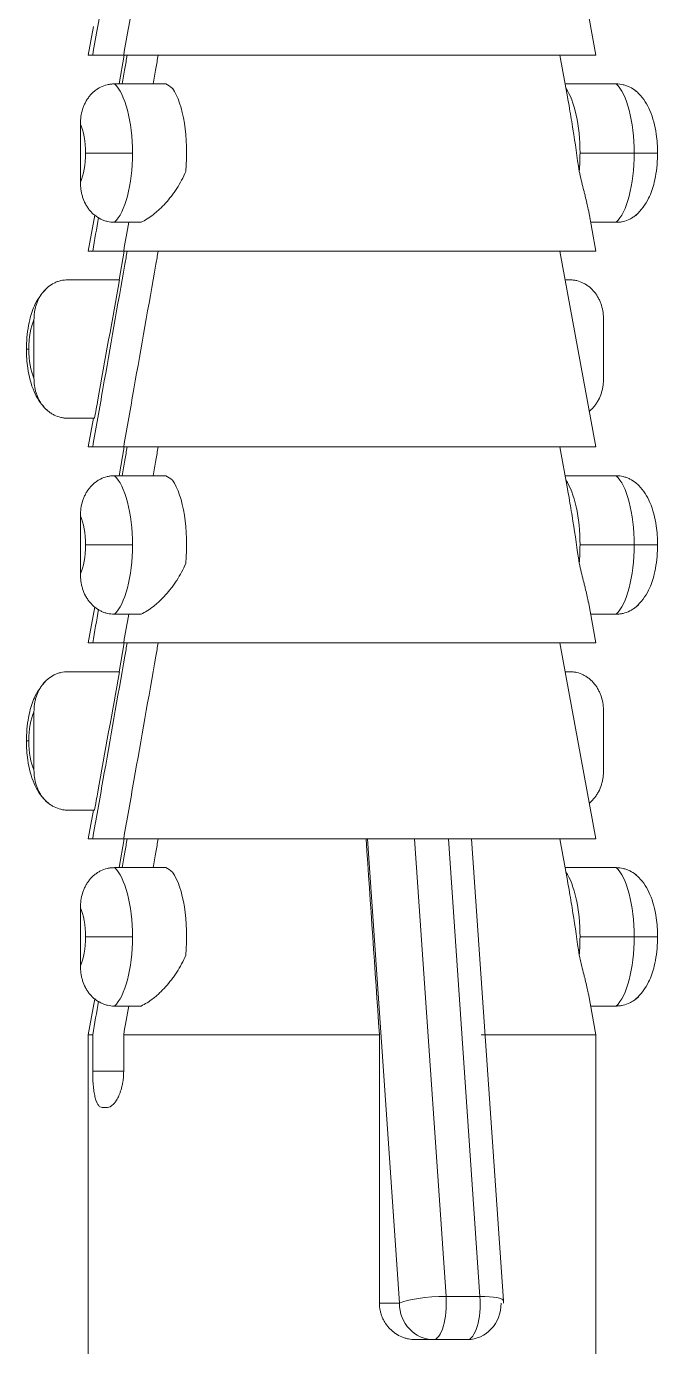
# Model space of a CAD drawing. Header units: millimetres. Extents: x 11618 to 13994, y -5897 to -2537.
# Drawn here: x 12510.62 to 12519.32, y -2768.46 to -2750.27 of the extents above; entities that cross this region are included whole.
import ezdxf

# ---------------------------------------------------------------- set-up
doc = ezdxf.new("R2010")
doc.units = ezdxf.units.MM

msp = doc.modelspace()

# ---------------------------------------------------------------- linework, layer by layer
at = {"linetype": 'Continuous', "lineweight": 18, "extrusion": (-1.22465e-16, -1, 0)}
for p, q in [((12518.466, -2750.666), (12517.966, -2747.966)), ((12511.539, -2750.27), (12511.466, -2750.666)), ((12511.53, -2750.666), (12511.466, -2750.666)), ((12511.53, -2750.666), (12511.957, -2750.666)), ((12511.966, -2750.666), (12511.893, -2751.063)), ((12518.466, -2750.666), (12511.957, -2750.666)), ((12518.072, -2751.241), (12517.966, -2750.666)), ((12511.829, -2751.063), (12512.54, -2751.063)), ((12518.744, -2751.063), (12518.039, -2751.063)), ((12511.361, -2752.416), (12511.361, -2751.616)), ((12518.466, -2753.366), (12518.361, -2752.8)), ((12511.558, -2752.871), (12511.466, -2753.366)), ((12511.829, -2752.97), (12512.197, -2752.97)), ((12518.744, -2752.97), (12518.393, -2752.97)), ((12511.53, -2753.366), (12511.466, -2753.366)), ((12511.53, -2753.366), (12511.957, -2753.366)), ((12511.966, -2753.366), (12511.893, -2753.763)), ((12518.466, -2753.366), (12511.957, -2753.366)), ((12518.466, -2756.066), (12517.966, -2753.366)), ((12511.188, -2753.763), (12511.899, -2753.763)), ((12518.103, -2753.763), (12518.039, -2753.763)), ((12510.721, -2754.316), (12510.721, -2755.116)), ((12518.57, -2754.316), (12518.57, -2755.116)), ((12511.188, -2755.67), (12511.556, -2755.67)), ((12511.539, -2755.67), (12511.466, -2756.066)), ((12511.53, -2756.066), (12511.466, -2756.066)), ((12511.53, -2756.066), (12511.957, -2756.066)), ((12511.966, -2756.066), (12511.893, -2756.463)), ((12518.466, -2756.066), (12511.957, -2756.066)), ((12518.072, -2756.641), (12517.966, -2756.066)), ((12511.829, -2756.463), (12512.54, -2756.463)), ((12518.744, -2756.463), (12518.039, -2756.463)), ((12511.361, -2757.816), (12511.361, -2757.016)), ((12511.558, -2758.271), (12511.466, -2758.766)), ((12518.466, -2758.766), (12518.361, -2758.2)), ((12511.829, -2758.37), (12512.197, -2758.37)), ((12518.744, -2758.37), (12518.393, -2758.37)), ((12511.53, -2758.766), (12511.466, -2758.766)), ((12511.53, -2758.766), (12511.957, -2758.766)), ((12511.966, -2758.766), (12511.893, -2759.163)), ((12518.466, -2758.766), (12511.957, -2758.766)), ((12518.466, -2761.466), (12517.966, -2758.766)), ((12511.188, -2759.163), (12511.899, -2759.163)), ((12518.103, -2759.163), (12518.039, -2759.163)), ((12510.721, -2759.716), (12510.721, -2760.516)), ((12518.57, -2759.716), (12518.57, -2760.516)), ((12511.188, -2761.07), (12511.556, -2761.07)), ((12511.539, -2761.07), (12511.466, -2761.466)), ((12511.53, -2761.466), (12511.466, -2761.466)), ((12511.53, -2761.466), (12511.957, -2761.466)), ((12511.966, -2761.466), (12511.893, -2761.863)), ((12518.466, -2761.466), (12511.957, -2761.466)), ((12517.191, -2767.832), (12516.752, -2761.466)), ((12518.072, -2762.041), (12517.966, -2761.466)), ((12511.829, -2761.863), (12512.54, -2761.863)), ((12518.744, -2761.863), (12518.039, -2761.863)), ((12511.361, -2763.216), (12511.361, -2762.416)), ((12518.466, -2764.166), (12518.361, -2763.6)), ((12511.558, -2763.671), (12511.466, -2764.166)), ((12511.829, -2763.77), (12512.197, -2763.77)), ((12518.744, -2763.77), (12518.393, -2763.77)), ((12511.53, -2764.166), (12511.466, -2764.166)), ((12511.466, -2764.166), (12511.466, -2770.166)), ((12511.53, -2764.166), (12511.53, -2764.666)), ((12511.957, -2764.166), (12515.482, -2764.166)), ((12511.957, -2764.166), (12511.957, -2764.666)), ((12515.482, -2767.866), (12515.482, -2764.166)), ((12516.884, -2764.166), (12518.466, -2764.166)), ((12518.466, -2770.166), (12518.466, -2764.166)), ((12511.732, -2765.166), (12511.661, -2765.166)), ((12516.225, -2768.366), (12515.975, -2768.366)), ((12516.225, -2768.366), (12516.692, -2768.366))]:
    msp.add_line(p, q, dxfattribs=at)
at = {"linetype": 'Continuous', "lineweight": 13, "extrusion": (-1.22465e-16, -1, 0)}
for p, q in [((12512.078, -2752.016), (12511.433, -2752.016)), ((12518.993, -2752.016), (12518.245, -2752.016)), ((12518.993, -2752.016), (12519.315, -2752.016)), ((12510.617, -2754.716), (12510.649, -2754.716)), ((12512.078, -2757.416), (12511.433, -2757.416)), ((12518.993, -2757.416), (12518.245, -2757.416)), ((12518.993, -2757.416), (12519.315, -2757.416)), ((12510.617, -2760.116), (12510.649, -2760.116)), ((12515.758, -2767.866), (12515.316, -2761.466)), ((12515.965, -2761.466), (12516.4, -2767.771)), ((12516.867, -2767.771), (12516.432, -2761.466)), ((12512.078, -2762.816), (12511.433, -2762.816)), ((12518.993, -2762.816), (12518.245, -2762.816)), ((12518.993, -2762.816), (12519.315, -2762.816)), ((12511.53, -2764.666), (12511.957, -2764.666)), ((12516.4, -2767.771), (12516.867, -2767.771)), ((12515.482, -2767.866), (12515.758, -2767.866))]:
    msp.add_line(p, q, dxfattribs=at)
at = {"linetype": 'Continuous', "lineweight": 18}
msp.add_arc((12516.692, -2767.866), 0.5, 0, 3.95, dxfattribs=at)
at = {"linetype": 'Continuous', "lineweight": 13}
for centre, major_axis, ratio, start_param, end_param in [((12511.722, -2752.016), (0, 1), 0.355976, 4.712389, 5.978493), ((12518.637, -2752.016), (0, -1), 0.355976, 1.570796, 2.8369), ((12511.255, -2752.016), (0, -0.5), 0.355976, 1.570796, 2.498092), ((12511.255, -2752.016), (0, -0.5), 0.355976, 0.643501, 1.570796), ((12511.722, -2752.016), (0, 1), 0.355976, 3.446285, 4.712389), ((12518.637, -2752.016), (0, -1), 0.355976, 0.304693, 1.570796), ((12510.827, -2754.716), (0, -0.5), 0.355976, 3.785094, 4.712389), ((12510.827, -2754.716), (0, -0.5), 0.355976, 4.712389, 5.639684), ((12511.722, -2757.416), (0, 1), 0.355976, 4.712389, 5.978493), ((12518.637, -2757.416), (0, -1), 0.355976, 1.570796, 2.8369), ((12511.255, -2757.416), (0, -0.5), 0.355976, 1.570796, 2.498092), ((12511.255, -2757.416), (0, -0.5), 0.355976, 0.643501, 1.570796), ((12511.722, -2757.416), (0, 1), 0.355976, 3.446285, 4.712389), ((12518.637, -2757.416), (0, -1), 0.355976, 0.304693, 1.570796), ((12510.827, -2760.116), (0, -0.5), 0.355976, 3.785094, 4.712389), ((12510.827, -2760.116), (0, -0.5), 0.355976, 4.712389, 5.639684), ((12511.722, -2762.816), (0, 1), 0.355976, 4.712389, 5.978493), ((12518.637, -2762.816), (0, -1), 0.355976, 1.570796, 2.8369), ((12511.255, -2762.816), (0, -0.5), 0.355976, 1.570796, 2.498092), ((12511.255, -2762.816), (0, -0.5), 0.355976, 0.643501, 1.570796), ((12511.722, -2762.816), (0, 1), 0.355976, 3.446285, 4.712389), ((12518.637, -2762.816), (0, -1), 0.355976, 0.304693, 1.570796), ((12516.225, -2767.866), (0.499, 0.034), 0.177949, 1.200653, 2.771449), ((12516.225, -2767.866), (0, 0.5), 0.355976, 3.141593, 4.903982), ((12516.692, -2767.866), (0, -0.5), 0.355976, 0, 1.762389), ((12516.692, -2767.866), (0.499, 0.034), 0.177949, 0.000027, 1.200653), ((12516.225, -2767.866), (0, -0.5), 0.934495, 4.712389, 6.283185)]:
    msp.add_ellipse(centre, major_axis=major_axis, ratio=ratio, start_param=start_param, end_param=end_param, dxfattribs=at)
at = {"linetype": 'Continuous', "lineweight": 18}
for centre, major_axis, ratio, start_param, end_param in [((12512.469, -2752.016), (0, 1), 0.355976, 4.457766, 5.814651), ((12517.89, -2752.016), (0, 1), 0.355976, 4.712389, 5.814651), ((12517.89, -2752.016), (0, 1), 0.355976, 4.457766, 4.712389), ((12512.469, -2757.416), (0, 1), 0.355976, 4.457766, 5.814651), ((12517.89, -2757.416), (0, 1), 0.355976, 4.712389, 5.814651), ((12517.89, -2757.416), (0, 1), 0.355976, 4.457766, 4.712389), ((12512.469, -2762.816), (0, 1), 0.355976, 4.457766, 5.814651), ((12517.89, -2762.816), (0, 1), 0.355976, 4.712389, 5.814651), ((12517.89, -2762.816), (0, 1), 0.355976, 4.457766, 4.712389), ((12516.692, -2767.866), (0, -0.5), 0.934495, 0, 1.570796)]:
    msp.add_ellipse(centre, major_axis=major_axis, ratio=ratio, start_param=start_param, end_param=end_param, dxfattribs=at)
for points, knots in [([(12512.005, -2747.966), (12511.995, -2748.027), (12511.984, -2748.088), (12511.872, -2748.72), (12511.772, -2749.292), (12511.624, -2750.131), (12511.577, -2750.399), (12511.53, -2750.666)], [0, 0, 0, 0, 0.067447, 0.067447, 0.702741, 0.702741, 1, 1, 1, 1]), ([(12512.433, -2747.966), (12512.422, -2748.027), (12512.411, -2748.088), (12512.3, -2748.72), (12512.199, -2749.292), (12512.051, -2750.131), (12512.004, -2750.399), (12511.957, -2750.666)], [0, 0, 0, 0, 0.067447, 0.067447, 0.702741, 0.702741, 1, 1, 1, 1]), ([(12512.005, -2750.666), (12511.995, -2750.727), (12511.984, -2750.788), (12511.961, -2750.92), (12511.948, -2750.991), (12511.936, -2751.063)], [0, 0, 0, 0, 0.459752, 0.459752, 1, 1, 1, 1]), ([(12512.433, -2750.666), (12512.422, -2750.727), (12512.411, -2750.788), (12512.388, -2750.92), (12512.375, -2750.991), (12512.363, -2751.063)], [0, 0, 0, 0, 0.459752, 0.459752, 1, 1, 1, 1]), ([(12511.361, -2751.616), (12511.361, -2751.547), (12511.37, -2751.479), (12511.396, -2751.396), (12511.402, -2751.38), (12511.415, -2751.348), (12511.429, -2751.317), (12511.446, -2751.288), (12511.46, -2751.266), (12511.465, -2751.259), (12511.475, -2751.246), (12511.48, -2751.239), (12511.507, -2751.206), (12511.531, -2751.182), (12511.569, -2751.151), (12511.583, -2751.141), (12511.604, -2751.127), (12511.611, -2751.123), (12511.625, -2751.115), (12511.632, -2751.111), (12511.669, -2751.093), (12511.7, -2751.082), (12511.747, -2751.07), (12511.763, -2751.067), (12511.796, -2751.064), (12511.812, -2751.063), (12511.829, -2751.063)], [0, 0, 0, 0, 0.25, 0.25, 0.3125, 0.3125, 0.375, 0.4375, 0.4375, 0.46875, 0.46875, 0.5, 0.5, 0.625, 0.625, 0.6875, 0.6875, 0.71875, 0.71875, 0.75, 0.75, 0.875, 0.875, 0.9375, 0.9375, 1, 1, 1, 1]), ([(12518.744, -2751.063), (12518.777, -2751.063), (12518.809, -2751.066), (12518.856, -2751.078), (12518.872, -2751.082), (12518.903, -2751.093), (12518.918, -2751.1), (12518.962, -2751.122), (12518.989, -2751.14), (12519.018, -2751.163), (12519.021, -2751.165), (12519.024, -2751.168)], [0, 0, 0, 0, 0.321117, 0.321117, 0.481676, 0.481676, 0.642235, 0.642235, 0.963352, 0.963352, 1, 1, 1, 1]), ([(12519.315, -2752.016), (12519.315, -2751.926), (12519.3, -2751.719), (12519.229, -2751.438), (12519.113, -2751.25), (12519.03, -2751.172), (12519.015, -2751.159)], [0, 0, 0, 0, 0.265683, 0.628412, 0.938194, 1, 1, 1, 1]), ([(12518.072, -2751.238), (12518.082, -2751.293), (12518.092, -2751.348), (12518.118, -2751.498), (12518.133, -2751.593), (12518.179, -2751.88), (12518.207, -2752.073), (12518.234, -2752.268)], [0, 0, 0, 0, 0.164651, 0.164651, 0.4431, 0.4431, 1, 1, 1, 1]), ([(12519.015, -2752.874), (12519.089, -2752.803), (12519.195, -2752.663), (12519.283, -2752.4), (12519.312, -2752.18), (12519.315, -2752.042), (12519.315, -2752.016)], [0, 0, 0, 0, 0.327084, 0.583022, 0.924325, 1, 1, 1, 1]), ([(12512.814, -2752.268), (12512.796, -2752.31), (12512.777, -2752.351), (12512.735, -2752.429), (12512.713, -2752.467), (12512.677, -2752.522), (12512.665, -2752.54), (12512.64, -2752.575), (12512.628, -2752.592), (12512.589, -2752.643), (12512.562, -2752.674), (12512.508, -2752.735), (12512.48, -2752.763), (12512.438, -2752.803), (12512.424, -2752.815), (12512.395, -2752.84), (12512.381, -2752.852), (12512.338, -2752.886), (12512.309, -2752.906), (12512.252, -2752.942), (12512.224, -2752.957), (12512.197, -2752.97)], [0, 0, 0, 0, 0.125, 0.125, 0.25, 0.25, 0.3125, 0.3125, 0.375, 0.375, 0.5, 0.5, 0.625, 0.625, 0.6875, 0.6875, 0.75, 0.75, 0.875, 0.875, 1, 1, 1, 1]), ([(12518.234, -2752.268), (12518.244, -2752.31), (12518.254, -2752.351), (12518.273, -2752.429), (12518.283, -2752.467), (12518.296, -2752.522), (12518.301, -2752.54), (12518.309, -2752.575), (12518.314, -2752.592), (12518.326, -2752.643), (12518.334, -2752.674), (12518.348, -2752.735), (12518.354, -2752.763), (12518.36, -2752.795), (12518.361, -2752.801), (12518.362, -2752.806)], [0, 0, 0, 0, 0.191612, 0.191612, 0.383225, 0.383225, 0.479031, 0.479031, 0.574837, 0.574837, 0.766449, 0.766449, 0.958061, 0.958061, 1, 1, 1, 1]), ([(12511.829, -2752.97), (12511.796, -2752.97), (12511.764, -2752.967), (12511.717, -2752.955), (12511.701, -2752.951), (12511.67, -2752.94), (12511.655, -2752.933), (12511.611, -2752.911), (12511.583, -2752.893), (12511.551, -2752.867), (12511.544, -2752.862), (12511.532, -2752.85), (12511.514, -2752.833), (12511.486, -2752.802), (12511.466, -2752.775), (12511.447, -2752.746), (12511.438, -2752.731), (12511.414, -2752.686), (12511.401, -2752.654), (12511.386, -2752.605), (12511.381, -2752.588), (12511.374, -2752.554), (12511.371, -2752.537), (12511.364, -2752.486), (12511.361, -2752.451), (12511.361, -2752.416)], [0, 0, 0, 0, 0.125, 0.125, 0.1875, 0.1875, 0.25, 0.25, 0.375, 0.375, 0.40625, 0.40625, 0.4375, 0.5, 0.5625, 0.5625, 0.625, 0.625, 0.75, 0.75, 0.8125, 0.8125, 0.875, 0.875, 1, 1, 1, 1]), ([(12519.055, -2752.837), (12519.043, -2752.849), (12519.03, -2752.861), (12519.003, -2752.882), (12518.99, -2752.892), (12518.969, -2752.905), (12518.962, -2752.91), (12518.947, -2752.918), (12518.94, -2752.922), (12518.903, -2752.94), (12518.873, -2752.951), (12518.825, -2752.963), (12518.809, -2752.966), (12518.777, -2752.969), (12518.76, -2752.97), (12518.744, -2752.97)], [0, 0, 0, 0, 0.148816, 0.148816, 0.29068, 0.29068, 0.361612, 0.361612, 0.432544, 0.432544, 0.716272, 0.716272, 0.858136, 0.858136, 1, 1, 1, 1]), ([(12512.005, -2753.366), (12511.995, -2753.427), (12511.984, -2753.488), (12511.872, -2754.12), (12511.772, -2754.692), (12511.624, -2755.531), (12511.577, -2755.799), (12511.53, -2756.066)], [0, 0, 0, 0, 0.067447, 0.067447, 0.702741, 0.702741, 1, 1, 1, 1]), ([(12512.433, -2753.366), (12512.422, -2753.427), (12512.411, -2753.488), (12512.3, -2754.12), (12512.199, -2754.692), (12512.051, -2755.531), (12512.004, -2755.799), (12511.957, -2756.066)], [0, 0, 0, 0, 0.067447, 0.067447, 0.702741, 0.702741, 1, 1, 1, 1]), ([(12511.188, -2753.763), (12511.155, -2753.763), (12511.123, -2753.766), (12511.076, -2753.778), (12511.06, -2753.782), (12511.029, -2753.793), (12511.014, -2753.8), (12510.97, -2753.822), (12510.942, -2753.84), (12510.91, -2753.866), (12510.904, -2753.871), (12510.891, -2753.883), (12510.873, -2753.9), (12510.845, -2753.931), (12510.825, -2753.958), (12510.806, -2753.987), (12510.798, -2754.002), (12510.774, -2754.047), (12510.761, -2754.079), (12510.745, -2754.128), (12510.741, -2754.145), (12510.733, -2754.179), (12510.73, -2754.196), (12510.723, -2754.247), (12510.721, -2754.282), (12510.721, -2754.316)], [0, 0, 0, 0, 0.125, 0.125, 0.1875, 0.1875, 0.25, 0.25, 0.375, 0.375, 0.40625, 0.40625, 0.4375, 0.5, 0.5625, 0.5625, 0.625, 0.625, 0.75, 0.75, 0.8125, 0.8125, 0.875, 0.875, 1, 1, 1, 1]), ([(12511.899, -2753.763), (12511.8, -2754.314), (12511.7, -2754.865), (12511.586, -2755.501), (12511.571, -2755.586), (12511.556, -2755.67)], [0, 0, 0, 0, 0.866606, 0.866606, 1, 1, 1, 1]), ([(12518.57, -2754.316), (12518.57, -2754.247), (12518.562, -2754.179), (12518.536, -2754.096), (12518.53, -2754.08), (12518.517, -2754.048), (12518.502, -2754.017), (12518.485, -2753.988), (12518.471, -2753.966), (12518.467, -2753.959), (12518.457, -2753.946), (12518.451, -2753.939), (12518.425, -2753.906), (12518.401, -2753.882), (12518.363, -2753.851), (12518.349, -2753.841), (12518.328, -2753.827), (12518.321, -2753.823), (12518.307, -2753.815), (12518.299, -2753.811), (12518.263, -2753.793), (12518.232, -2753.782), (12518.185, -2753.77), (12518.168, -2753.767), (12518.136, -2753.764), (12518.12, -2753.763), (12518.103, -2753.763)], [0, 0, 0, 0, 0.25, 0.25, 0.3125, 0.3125, 0.375, 0.4375, 0.4375, 0.46875, 0.46875, 0.5, 0.5, 0.625, 0.625, 0.6875, 0.6875, 0.71875, 0.71875, 0.75, 0.75, 0.875, 0.875, 0.9375, 0.9375, 1, 1, 1, 1]), ([(12510.917, -2753.859), (12510.843, -2753.93), (12510.736, -2754.07), (12510.649, -2754.333), (12510.619, -2754.553), (12510.617, -2754.691), (12510.617, -2754.716)], [0, 0, 0, 0, 0.327084, 0.583022, 0.924325, 1, 1, 1, 1]), ([(12510.617, -2754.716), (12510.616, -2754.807), (12510.632, -2755.014), (12510.703, -2755.295), (12510.819, -2755.483), (12510.902, -2755.561), (12510.917, -2755.574)], [0, 0, 0, 0, 0.265683, 0.628412, 0.938194, 1, 1, 1, 1]), ([(12510.721, -2755.116), (12510.721, -2755.186), (12510.729, -2755.254), (12510.755, -2755.337), (12510.761, -2755.353), (12510.774, -2755.385), (12510.789, -2755.416), (12510.806, -2755.445), (12510.82, -2755.467), (12510.824, -2755.474), (12510.834, -2755.487), (12510.84, -2755.494), (12510.866, -2755.527), (12510.89, -2755.551), (12510.928, -2755.582), (12510.942, -2755.592), (12510.963, -2755.605), (12510.97, -2755.61), (12510.984, -2755.618), (12510.992, -2755.622), (12511.028, -2755.64), (12511.059, -2755.651), (12511.106, -2755.663), (12511.123, -2755.666), (12511.155, -2755.669), (12511.172, -2755.67), (12511.188, -2755.67)], [0, 0, 0, 0, 0.25, 0.25, 0.3125, 0.3125, 0.375, 0.4375, 0.4375, 0.46875, 0.46875, 0.5, 0.5, 0.625, 0.625, 0.6875, 0.6875, 0.71875, 0.71875, 0.75, 0.75, 0.875, 0.875, 0.9375, 0.9375, 1, 1, 1, 1]), ([(12518.375, -2755.572), (12518.381, -2755.567), (12518.388, -2755.562), (12518.4, -2755.55), (12518.418, -2755.533), (12518.446, -2755.502), (12518.466, -2755.475), (12518.485, -2755.446), (12518.494, -2755.431), (12518.517, -2755.386), (12518.53, -2755.354), (12518.546, -2755.305), (12518.55, -2755.288), (12518.558, -2755.254), (12518.561, -2755.237), (12518.568, -2755.186), (12518.57, -2755.151), (12518.57, -2755.116)], [0, 0, 0, 0, 0.048883, 0.048883, 0.098942, 0.199059, 0.299177, 0.299177, 0.399294, 0.399294, 0.59953, 0.59953, 0.699647, 0.699647, 0.799765, 0.799765, 1, 1, 1, 1]), ([(12512.005, -2756.066), (12511.995, -2756.127), (12511.984, -2756.188), (12511.961, -2756.32), (12511.948, -2756.391), (12511.936, -2756.463)], [0, 0, 0, 0, 0.459752, 0.459752, 1, 1, 1, 1]), ([(12512.433, -2756.066), (12512.422, -2756.127), (12512.411, -2756.188), (12512.388, -2756.32), (12512.375, -2756.391), (12512.363, -2756.463)], [0, 0, 0, 0, 0.459752, 0.459752, 1, 1, 1, 1]), ([(12511.361, -2757.016), (12511.361, -2756.947), (12511.37, -2756.879), (12511.396, -2756.796), (12511.402, -2756.78), (12511.415, -2756.748), (12511.429, -2756.717), (12511.446, -2756.688), (12511.46, -2756.666), (12511.465, -2756.659), (12511.475, -2756.646), (12511.48, -2756.639), (12511.507, -2756.606), (12511.531, -2756.582), (12511.569, -2756.551), (12511.583, -2756.541), (12511.604, -2756.527), (12511.611, -2756.523), (12511.625, -2756.515), (12511.632, -2756.511), (12511.669, -2756.493), (12511.7, -2756.482), (12511.747, -2756.47), (12511.763, -2756.467), (12511.796, -2756.464), (12511.812, -2756.463), (12511.829, -2756.463)], [0, 0, 0, 0, 0.25, 0.25, 0.3125, 0.3125, 0.375, 0.4375, 0.4375, 0.46875, 0.46875, 0.5, 0.5, 0.625, 0.625, 0.6875, 0.6875, 0.71875, 0.71875, 0.75, 0.75, 0.875, 0.875, 0.9375, 0.9375, 1, 1, 1, 1]), ([(12518.744, -2756.463), (12518.777, -2756.463), (12518.809, -2756.466), (12518.856, -2756.478), (12518.872, -2756.482), (12518.903, -2756.493), (12518.918, -2756.5), (12518.962, -2756.522), (12518.989, -2756.54), (12519.018, -2756.563), (12519.021, -2756.565), (12519.024, -2756.568)], [0, 0, 0, 0, 0.321117, 0.321117, 0.481676, 0.481676, 0.642235, 0.642235, 0.963352, 0.963352, 1, 1, 1, 1]), ([(12518.072, -2756.638), (12518.082, -2756.693), (12518.092, -2756.748), (12518.118, -2756.898), (12518.133, -2756.993), (12518.179, -2757.28), (12518.207, -2757.473), (12518.234, -2757.668)], [0, 0, 0, 0, 0.164651, 0.164651, 0.4431, 0.4431, 1, 1, 1, 1]), ([(12519.315, -2757.416), (12519.315, -2757.326), (12519.3, -2757.119), (12519.229, -2756.838), (12519.113, -2756.65), (12519.03, -2756.572), (12519.015, -2756.559)], [0, 0, 0, 0, 0.265683, 0.628412, 0.938194, 1, 1, 1, 1]), ([(12519.015, -2758.274), (12519.089, -2758.203), (12519.195, -2758.063), (12519.283, -2757.8), (12519.312, -2757.58), (12519.315, -2757.442), (12519.315, -2757.416)], [0, 0, 0, 0, 0.327084, 0.583022, 0.924325, 1, 1, 1, 1]), ([(12512.814, -2757.668), (12512.796, -2757.71), (12512.777, -2757.751), (12512.735, -2757.829), (12512.713, -2757.867), (12512.677, -2757.922), (12512.665, -2757.94), (12512.64, -2757.975), (12512.628, -2757.992), (12512.589, -2758.043), (12512.562, -2758.074), (12512.508, -2758.135), (12512.48, -2758.163), (12512.438, -2758.203), (12512.424, -2758.215), (12512.395, -2758.24), (12512.381, -2758.252), (12512.338, -2758.286), (12512.309, -2758.306), (12512.252, -2758.342), (12512.224, -2758.357), (12512.197, -2758.37)], [0, 0, 0, 0, 0.125, 0.125, 0.25, 0.25, 0.3125, 0.3125, 0.375, 0.375, 0.5, 0.5, 0.625, 0.625, 0.6875, 0.6875, 0.75, 0.75, 0.875, 0.875, 1, 1, 1, 1]), ([(12518.234, -2757.668), (12518.244, -2757.71), (12518.254, -2757.751), (12518.273, -2757.829), (12518.283, -2757.867), (12518.296, -2757.922), (12518.301, -2757.94), (12518.309, -2757.975), (12518.314, -2757.992), (12518.326, -2758.043), (12518.334, -2758.074), (12518.348, -2758.135), (12518.354, -2758.163), (12518.36, -2758.195), (12518.361, -2758.201), (12518.362, -2758.206)], [0, 0, 0, 0, 0.191612, 0.191612, 0.383225, 0.383225, 0.479031, 0.479031, 0.574837, 0.574837, 0.766449, 0.766449, 0.958061, 0.958061, 1, 1, 1, 1]), ([(12511.829, -2758.37), (12511.796, -2758.37), (12511.764, -2758.367), (12511.717, -2758.355), (12511.701, -2758.351), (12511.67, -2758.34), (12511.655, -2758.333), (12511.611, -2758.311), (12511.583, -2758.293), (12511.551, -2758.267), (12511.544, -2758.262), (12511.532, -2758.25), (12511.514, -2758.233), (12511.486, -2758.202), (12511.466, -2758.175), (12511.447, -2758.146), (12511.438, -2758.131), (12511.414, -2758.086), (12511.401, -2758.054), (12511.386, -2758.005), (12511.381, -2757.988), (12511.374, -2757.954), (12511.371, -2757.937), (12511.364, -2757.886), (12511.361, -2757.851), (12511.361, -2757.816)], [0, 0, 0, 0, 0.125, 0.125, 0.1875, 0.1875, 0.25, 0.25, 0.375, 0.375, 0.40625, 0.40625, 0.4375, 0.5, 0.5625, 0.5625, 0.625, 0.625, 0.75, 0.75, 0.8125, 0.8125, 0.875, 0.875, 1, 1, 1, 1]), ([(12519.055, -2758.237), (12519.043, -2758.249), (12519.03, -2758.261), (12519.003, -2758.282), (12518.99, -2758.292), (12518.969, -2758.305), (12518.962, -2758.31), (12518.947, -2758.318), (12518.94, -2758.322), (12518.903, -2758.34), (12518.873, -2758.351), (12518.825, -2758.363), (12518.809, -2758.366), (12518.777, -2758.369), (12518.76, -2758.37), (12518.744, -2758.37)], [0, 0, 0, 0, 0.148816, 0.148816, 0.29068, 0.29068, 0.361612, 0.361612, 0.432544, 0.432544, 0.716272, 0.716272, 0.858136, 0.858136, 1, 1, 1, 1]), ([(12512.005, -2758.766), (12511.995, -2758.827), (12511.984, -2758.888), (12511.872, -2759.52), (12511.772, -2760.092), (12511.624, -2760.931), (12511.577, -2761.199), (12511.53, -2761.466)], [0, 0, 0, 0, 0.067447, 0.067447, 0.702741, 0.702741, 1, 1, 1, 1]), ([(12512.433, -2758.766), (12512.422, -2758.827), (12512.411, -2758.888), (12512.3, -2759.52), (12512.199, -2760.092), (12512.051, -2760.931), (12512.004, -2761.199), (12511.957, -2761.466)], [0, 0, 0, 0, 0.067447, 0.067447, 0.702741, 0.702741, 1, 1, 1, 1]), ([(12511.188, -2759.163), (12511.155, -2759.163), (12511.123, -2759.166), (12511.076, -2759.178), (12511.06, -2759.182), (12511.029, -2759.193), (12511.014, -2759.2), (12510.97, -2759.222), (12510.942, -2759.24), (12510.91, -2759.266), (12510.904, -2759.271), (12510.891, -2759.283), (12510.873, -2759.3), (12510.845, -2759.331), (12510.825, -2759.358), (12510.806, -2759.387), (12510.798, -2759.402), (12510.774, -2759.447), (12510.761, -2759.479), (12510.745, -2759.528), (12510.741, -2759.545), (12510.733, -2759.579), (12510.73, -2759.596), (12510.723, -2759.647), (12510.721, -2759.682), (12510.721, -2759.716)], [0, 0, 0, 0, 0.125, 0.125, 0.1875, 0.1875, 0.25, 0.25, 0.375, 0.375, 0.40625, 0.40625, 0.4375, 0.5, 0.5625, 0.5625, 0.625, 0.625, 0.75, 0.75, 0.8125, 0.8125, 0.875, 0.875, 1, 1, 1, 1]), ([(12511.899, -2759.163), (12511.8, -2759.714), (12511.7, -2760.265), (12511.586, -2760.901), (12511.571, -2760.986), (12511.556, -2761.07)], [0, 0, 0, 0, 0.866606, 0.866606, 1, 1, 1, 1]), ([(12518.57, -2759.716), (12518.57, -2759.647), (12518.562, -2759.579), (12518.536, -2759.496), (12518.53, -2759.48), (12518.517, -2759.448), (12518.502, -2759.417), (12518.485, -2759.388), (12518.471, -2759.366), (12518.467, -2759.359), (12518.457, -2759.346), (12518.451, -2759.339), (12518.425, -2759.306), (12518.401, -2759.282), (12518.363, -2759.251), (12518.349, -2759.241), (12518.328, -2759.227), (12518.321, -2759.223), (12518.307, -2759.215), (12518.299, -2759.211), (12518.263, -2759.193), (12518.232, -2759.182), (12518.185, -2759.17), (12518.168, -2759.167), (12518.136, -2759.164), (12518.12, -2759.163), (12518.103, -2759.163)], [0, 0, 0, 0, 0.25, 0.25, 0.3125, 0.3125, 0.375, 0.4375, 0.4375, 0.46875, 0.46875, 0.5, 0.5, 0.625, 0.625, 0.6875, 0.6875, 0.71875, 0.71875, 0.75, 0.75, 0.875, 0.875, 0.9375, 0.9375, 1, 1, 1, 1]), ([(12510.917, -2759.259), (12510.843, -2759.33), (12510.736, -2759.47), (12510.649, -2759.733), (12510.619, -2759.953), (12510.617, -2760.091), (12510.617, -2760.116)], [0, 0, 0, 0, 0.327084, 0.583022, 0.924325, 1, 1, 1, 1]), ([(12510.617, -2760.116), (12510.616, -2760.207), (12510.632, -2760.414), (12510.703, -2760.695), (12510.819, -2760.883), (12510.902, -2760.961), (12510.917, -2760.974)], [0, 0, 0, 0, 0.265683, 0.628412, 0.938194, 1, 1, 1, 1]), ([(12510.721, -2760.516), (12510.721, -2760.586), (12510.729, -2760.654), (12510.755, -2760.737), (12510.761, -2760.753), (12510.774, -2760.785), (12510.789, -2760.816), (12510.806, -2760.845), (12510.82, -2760.867), (12510.824, -2760.874), (12510.834, -2760.887), (12510.84, -2760.894), (12510.866, -2760.927), (12510.89, -2760.951), (12510.928, -2760.982), (12510.942, -2760.992), (12510.963, -2761.005), (12510.97, -2761.01), (12510.984, -2761.018), (12510.992, -2761.022), (12511.028, -2761.04), (12511.059, -2761.051), (12511.106, -2761.063), (12511.123, -2761.066), (12511.155, -2761.069), (12511.172, -2761.07), (12511.188, -2761.07)], [0, 0, 0, 0, 0.25, 0.25, 0.3125, 0.3125, 0.375, 0.4375, 0.4375, 0.46875, 0.46875, 0.5, 0.5, 0.625, 0.625, 0.6875, 0.6875, 0.71875, 0.71875, 0.75, 0.75, 0.875, 0.875, 0.9375, 0.9375, 1, 1, 1, 1]), ([(12518.375, -2760.972), (12518.381, -2760.967), (12518.388, -2760.962), (12518.4, -2760.95), (12518.418, -2760.933), (12518.446, -2760.902), (12518.466, -2760.875), (12518.485, -2760.846), (12518.494, -2760.831), (12518.517, -2760.786), (12518.53, -2760.754), (12518.546, -2760.705), (12518.55, -2760.688), (12518.558, -2760.654), (12518.561, -2760.637), (12518.568, -2760.586), (12518.57, -2760.551), (12518.57, -2760.516)], [0, 0, 0, 0, 0.048883, 0.048883, 0.098942, 0.199059, 0.299177, 0.299177, 0.399294, 0.399294, 0.59953, 0.59953, 0.699647, 0.699647, 0.799765, 0.799765, 1, 1, 1, 1]), ([(12512.005, -2761.466), (12511.995, -2761.527), (12511.984, -2761.588), (12511.961, -2761.72), (12511.948, -2761.791), (12511.936, -2761.863)], [0, 0, 0, 0, 0.459752, 0.459752, 1, 1, 1, 1]), ([(12512.433, -2761.466), (12512.422, -2761.527), (12512.411, -2761.588), (12512.388, -2761.72), (12512.375, -2761.791), (12512.363, -2761.863)], [0, 0, 0, 0, 0.459752, 0.459752, 1, 1, 1, 1]), ([(12511.361, -2762.416), (12511.361, -2762.347), (12511.37, -2762.279), (12511.396, -2762.196), (12511.402, -2762.18), (12511.415, -2762.148), (12511.429, -2762.117), (12511.446, -2762.088), (12511.46, -2762.066), (12511.465, -2762.059), (12511.475, -2762.046), (12511.48, -2762.039), (12511.507, -2762.006), (12511.531, -2761.982), (12511.569, -2761.951), (12511.583, -2761.941), (12511.604, -2761.927), (12511.611, -2761.923), (12511.625, -2761.915), (12511.632, -2761.911), (12511.669, -2761.893), (12511.7, -2761.882), (12511.747, -2761.87), (12511.763, -2761.867), (12511.796, -2761.864), (12511.812, -2761.863), (12511.829, -2761.863)], [0, 0, 0, 0, 0.25, 0.25, 0.3125, 0.3125, 0.375, 0.4375, 0.4375, 0.46875, 0.46875, 0.5, 0.5, 0.625, 0.625, 0.6875, 0.6875, 0.71875, 0.71875, 0.75, 0.75, 0.875, 0.875, 0.9375, 0.9375, 1, 1, 1, 1]), ([(12518.744, -2761.863), (12518.777, -2761.863), (12518.809, -2761.866), (12518.856, -2761.878), (12518.872, -2761.882), (12518.903, -2761.893), (12518.918, -2761.9), (12518.962, -2761.922), (12518.989, -2761.94), (12519.018, -2761.963), (12519.021, -2761.965), (12519.024, -2761.968)], [0, 0, 0, 0, 0.321117, 0.321117, 0.481676, 0.481676, 0.642235, 0.642235, 0.963352, 0.963352, 1, 1, 1, 1]), ([(12519.315, -2762.816), (12519.315, -2762.726), (12519.3, -2762.519), (12519.229, -2762.238), (12519.113, -2762.05), (12519.03, -2761.972), (12519.015, -2761.959)], [0, 0, 0, 0, 0.265683, 0.628412, 0.938194, 1, 1, 1, 1]), ([(12518.072, -2762.038), (12518.082, -2762.093), (12518.092, -2762.148), (12518.118, -2762.298), (12518.133, -2762.393), (12518.179, -2762.68), (12518.207, -2762.873), (12518.234, -2763.068)], [0, 0, 0, 0, 0.164651, 0.164651, 0.4431, 0.4431, 1, 1, 1, 1]), ([(12519.015, -2763.674), (12519.089, -2763.603), (12519.195, -2763.463), (12519.283, -2763.2), (12519.312, -2762.98), (12519.315, -2762.842), (12519.315, -2762.816)], [0, 0, 0, 0, 0.327084, 0.583022, 0.924325, 1, 1, 1, 1]), ([(12511.829, -2763.77), (12511.796, -2763.77), (12511.764, -2763.767), (12511.717, -2763.755), (12511.701, -2763.751), (12511.67, -2763.74), (12511.655, -2763.733), (12511.611, -2763.711), (12511.583, -2763.693), (12511.551, -2763.667), (12511.544, -2763.662), (12511.532, -2763.65), (12511.514, -2763.633), (12511.486, -2763.602), (12511.466, -2763.575), (12511.447, -2763.546), (12511.438, -2763.531), (12511.414, -2763.486), (12511.401, -2763.454), (12511.386, -2763.405), (12511.381, -2763.388), (12511.374, -2763.354), (12511.371, -2763.337), (12511.364, -2763.286), (12511.361, -2763.251), (12511.361, -2763.216)], [0, 0, 0, 0, 0.125, 0.125, 0.1875, 0.1875, 0.25, 0.25, 0.375, 0.375, 0.40625, 0.40625, 0.4375, 0.5, 0.5625, 0.5625, 0.625, 0.625, 0.75, 0.75, 0.8125, 0.8125, 0.875, 0.875, 1, 1, 1, 1]), ([(12512.814, -2763.068), (12512.796, -2763.11), (12512.777, -2763.151), (12512.735, -2763.229), (12512.713, -2763.267), (12512.677, -2763.322), (12512.665, -2763.34), (12512.64, -2763.375), (12512.628, -2763.392), (12512.589, -2763.443), (12512.562, -2763.474), (12512.508, -2763.535), (12512.48, -2763.563), (12512.438, -2763.603), (12512.424, -2763.615), (12512.395, -2763.64), (12512.381, -2763.652), (12512.338, -2763.686), (12512.309, -2763.706), (12512.252, -2763.742), (12512.224, -2763.757), (12512.197, -2763.77)], [0, 0, 0, 0, 0.125, 0.125, 0.25, 0.25, 0.3125, 0.3125, 0.375, 0.375, 0.5, 0.5, 0.625, 0.625, 0.6875, 0.6875, 0.75, 0.75, 0.875, 0.875, 1, 1, 1, 1]), ([(12518.234, -2763.068), (12518.244, -2763.11), (12518.254, -2763.151), (12518.273, -2763.229), (12518.283, -2763.267), (12518.296, -2763.322), (12518.301, -2763.34), (12518.309, -2763.375), (12518.314, -2763.392), (12518.326, -2763.443), (12518.334, -2763.474), (12518.348, -2763.535), (12518.354, -2763.563), (12518.36, -2763.595), (12518.361, -2763.601), (12518.362, -2763.606)], [0, 0, 0, 0, 0.191612, 0.191612, 0.383225, 0.383225, 0.479031, 0.479031, 0.574837, 0.574837, 0.766449, 0.766449, 0.958061, 0.958061, 1, 1, 1, 1]), ([(12519.055, -2763.637), (12519.043, -2763.649), (12519.03, -2763.661), (12519.003, -2763.682), (12518.99, -2763.692), (12518.969, -2763.705), (12518.962, -2763.71), (12518.947, -2763.718), (12518.94, -2763.722), (12518.903, -2763.74), (12518.873, -2763.751), (12518.825, -2763.763), (12518.809, -2763.766), (12518.777, -2763.769), (12518.76, -2763.77), (12518.744, -2763.77)], [0, 0, 0, 0, 0.148816, 0.148816, 0.29068, 0.29068, 0.361612, 0.361612, 0.432544, 0.432544, 0.716272, 0.716272, 0.858136, 0.858136, 1, 1, 1, 1]), ([(12511.53, -2764.666), (12511.53, -2764.7), (12511.531, -2764.732), (12511.532, -2764.78), (12511.533, -2764.796), (12511.535, -2764.827), (12511.536, -2764.843), (12511.54, -2764.888), (12511.543, -2764.917), (12511.549, -2764.958), (12511.551, -2764.971), (12511.556, -2764.996), (12511.559, -2765.009), (12511.567, -2765.043), (12511.573, -2765.064), (12511.581, -2765.087), (12511.583, -2765.091), (12511.587, -2765.099), (12511.592, -2765.112), (12511.602, -2765.129), (12511.611, -2765.14), (12511.62, -2765.149), (12511.625, -2765.154), (12511.64, -2765.163), (12511.65, -2765.166), (12511.661, -2765.166)], [0, 0, 0, 0, 0.125, 0.125, 0.1875, 0.1875, 0.25, 0.25, 0.375, 0.375, 0.4375, 0.4375, 0.5, 0.5, 0.625, 0.625, 0.65625, 0.65625, 0.6875, 0.75, 0.8125, 0.8125, 0.875, 0.875, 1, 1, 1, 1]), ([(12511.957, -2764.666), (12511.957, -2764.7), (12511.955, -2764.732), (12511.951, -2764.78), (12511.949, -2764.796), (12511.944, -2764.827), (12511.941, -2764.843), (12511.931, -2764.888), (12511.923, -2764.917), (12511.91, -2764.958), (12511.905, -2764.971), (12511.895, -2764.996), (12511.89, -2765.009), (12511.873, -2765.043), (12511.861, -2765.064), (12511.846, -2765.087), (12511.843, -2765.091), (12511.836, -2765.099), (12511.827, -2765.112), (12511.811, -2765.129), (12511.797, -2765.14), (12511.784, -2765.149), (12511.778, -2765.154), (12511.758, -2765.163), (12511.745, -2765.166), (12511.732, -2765.166)], [0, 0, 0, 0, 0.125, 0.125, 0.1875, 0.1875, 0.25, 0.25, 0.375, 0.375, 0.4375, 0.4375, 0.5, 0.5, 0.625, 0.625, 0.65625, 0.65625, 0.6875, 0.75, 0.8125, 0.8125, 0.875, 0.875, 1, 1, 1, 1]), ([(12515.975, -2768.366), (12515.943, -2768.366), (12515.912, -2768.363), (12515.865, -2768.354), (12515.85, -2768.35), (12515.819, -2768.34), (12515.804, -2768.335), (12515.76, -2768.316), (12515.732, -2768.301), (12515.691, -2768.274), (12515.678, -2768.264), (12515.653, -2768.243), (12515.641, -2768.232), (12515.607, -2768.198), (12515.586, -2768.173), (12515.558, -2768.132), (12515.55, -2768.117), (12515.534, -2768.089), (12515.52, -2768.059), (12515.509, -2768.029), (12515.499, -2767.997), (12515.495, -2767.981), (12515.485, -2767.932), (12515.482, -2767.9), (12515.482, -2767.866)], [0, 0, 0, 0, 0.125, 0.125, 0.1875, 0.1875, 0.25, 0.25, 0.375, 0.375, 0.4375, 0.4375, 0.5, 0.5, 0.625, 0.625, 0.6875, 0.6875, 0.75, 0.8125, 0.8125, 0.875, 0.875, 1, 1, 1, 1])]:
    msp.add_open_spline(points, degree=3, knots=knots, dxfattribs=at)
for points in [[(12512.54, -2751.063), (12512.571, -2751.079), (12512.601, -2751.1), (12512.63, -2751.124)], [(12511.612, -2752.903), (12511.584, -2753.057), (12511.557, -2753.212), (12511.53, -2753.366)], [(12512.027, -2752.97), (12512.004, -2753.102), (12511.98, -2753.234), (12511.957, -2753.366)], [(12512.54, -2756.463), (12512.571, -2756.479), (12512.601, -2756.5), (12512.63, -2756.524)], [(12511.612, -2758.303), (12511.584, -2758.457), (12511.557, -2758.612), (12511.53, -2758.766)], [(12512.027, -2758.37), (12512.004, -2758.502), (12511.98, -2758.634), (12511.957, -2758.766)], [(12515.482, -2764.166), (12515.421, -2763.266), (12515.36, -2762.366), (12515.299, -2761.466)], [(12512.54, -2761.863), (12512.571, -2761.879), (12512.601, -2761.9), (12512.63, -2761.924)], [(12511.612, -2763.703), (12511.584, -2763.857), (12511.557, -2764.012), (12511.53, -2764.166)], [(12512.027, -2763.77), (12512.004, -2763.902), (12511.98, -2764.034), (12511.957, -2764.166)]]:
    msp.add_open_spline(points, degree=3, dxfattribs=at)

doc.saveas('drawing.dxf')
